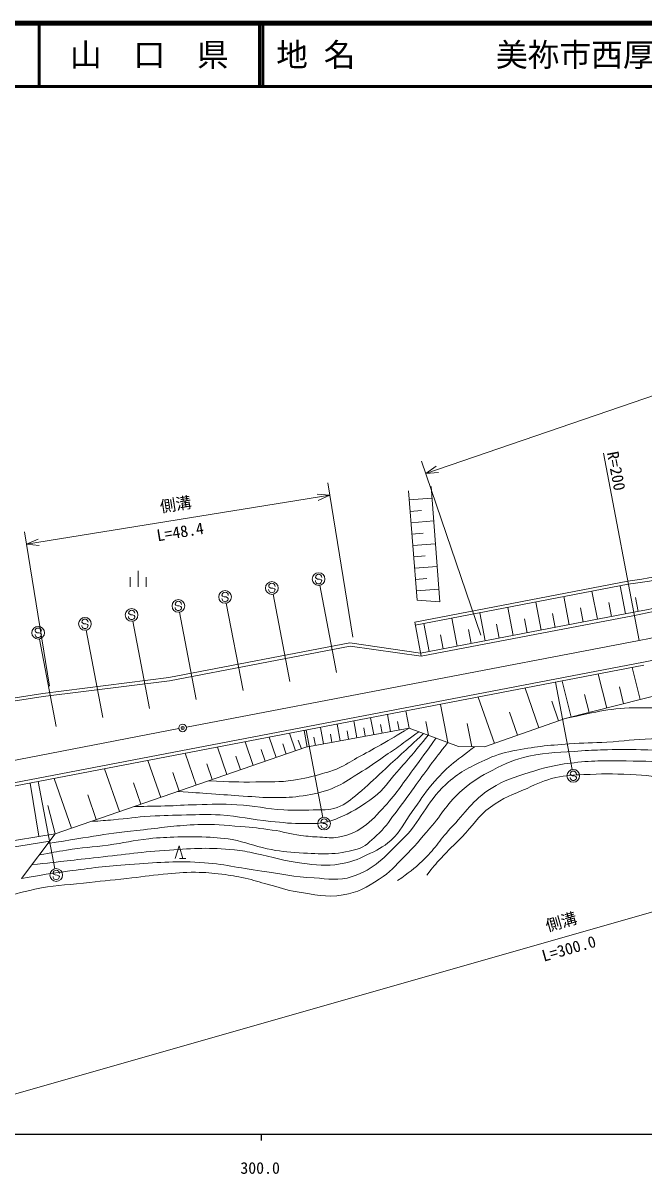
# Model space of a CAD drawing. Units: millimetres on the paper. Extents: x 40 to 680, y 20 to 380.
# Drawn here: x 330.5 to 428.4, y 198.7 to 380 of the extents above; entities that cross this region are included whole.
import ezdxf
from ezdxf.enums import TextEntityAlignment as Align

# ---------------------------------------------------------------- set-up
doc = ezdxf.new("R2010")
doc.units = ezdxf.units.MM
doc.header["$PDMODE"] = 32
doc.header["$PDSIZE"] = 0.5
for name, color, linetype, lineweight in [('M-BGD', 7, 'Continuous', 18), ('M-TTL', 2, 'Continuous', 140), ('M-TTL-BAND', 7, 'Continuous', 25), ('M-TTL-LINE', 7, 'Continuous', 50)]:
    doc.layers.add(name, color=color, linetype=linetype, lineweight=lineweight)
doc.layers.add('M-TTL-TXT', color=7, linetype='Continuous')
doc.styles.add('ＭＳ ゴシック', font='')
doc.styles.get('ＭＳ ゴシック').set_extended_font_data('MS Gothic')

msp = doc.modelspace()

# ---------------------------------------------------------------- linework, layer by layer
at = {"layer": 'M-BGD'}
for p, q in [((393.948, 309.072), (485.716, 340.383)), ((427.605, 282.761), (421.96, 312.225)), ((402.65, 283.57), (393.302, 310.964)), ((395.609, 310.185), (393.948, 309.072)), ((393.948, 309.072), (395.944, 309.206)), ((382.443, 283.275), (378.518, 307.585)), ((396.19, 288.833), (394.803, 307.022)), ((378.837, 305.611), (331.035, 297.894)), ((378.837, 305.611), (376.848, 305.814)), ((377.013, 304.792), (378.837, 305.611)), ((392.597, 289.117), (391.219, 306.335)), ((391.336, 304.875), (394.932, 305.162)), ((391.48, 303.08), (393.277, 303.224)), ((391.624, 301.282), (395.219, 301.57)), ((334.641, 275.558), (330.717, 299.868)), ((391.767, 299.488), (393.558, 299.631)), ((332.86, 298.713), (331.035, 297.894)), ((331.035, 297.894), (333.025, 297.691)), ((391.911, 297.697), (395.493, 297.984)), ((392.054, 295.909), (393.838, 296.052)), ((348.611, 291.216), (348.611, 293.716)), ((392.197, 294.125), (395.765, 294.411)), ((347.361, 291.216), (347.361, 292.716)), ((349.861, 291.216), (349.861, 292.716)), ((376.661, 292.562), (376.562, 292.68)), ((376.906, 292.423), (376.661, 292.562)), ((377.207, 292.42), (376.906, 292.423)), ((377.452, 292.309), (377.207, 292.42)), ((377.558, 292.172), (377.452, 292.309)), ((392.208, 285.652), (425.817, 292.091)), ((392.339, 292.344), (394.117, 292.487)), ((369.295, 291.151), (369.196, 291.269)), ((369.54, 291.011), (369.295, 291.151)), ((369.841, 291.009), (369.54, 291.011)), ((370.086, 290.897), (369.841, 291.009)), ((370.192, 290.761), (370.086, 290.897)), ((379.879, 277.689), (377.245, 291.439)), ((392.302, 285.161), (425.887, 291.595)), ((392.481, 290.567), (396.037, 290.851)), ((421.002, 286.078), (420.155, 290.497)), ((425.422, 286.924), (424.575, 291.344)), ((354.562, 288.328), (354.463, 288.446)), ((354.807, 288.189), (354.562, 288.328)), ((361.929, 289.739), (361.829, 289.857)), ((362.174, 289.6), (361.929, 289.739)), ((362.474, 289.598), (362.174, 289.6)), ((362.719, 289.486), (362.474, 289.598)), ((365.147, 274.867), (362.512, 288.617)), ((362.825, 289.35), (362.719, 289.486)), ((372.513, 276.278), (369.878, 290.028)), ((396.19, 288.833), (392.597, 289.117)), ((412.163, 284.384), (411.316, 288.804)), ((416.583, 285.231), (415.736, 289.65)), ((423.212, 286.501), (422.789, 288.711)), ((427.456, 287.315), (427.022, 289.538)), ((347.196, 286.917), (347.097, 287.035)), ((347.441, 286.777), (347.196, 286.917)), ((347.742, 286.775), (347.441, 286.777)), ((347.987, 286.663), (347.742, 286.775)), ((348.093, 286.527), (347.987, 286.663)), ((355.108, 288.186), (354.807, 288.189)), ((355.353, 288.074), (355.108, 288.186)), ((357.78, 273.455), (355.146, 287.205)), ((355.459, 287.938), (355.353, 288.074)), ((393.148, 280.741), (426.758, 287.18)), ((393.242, 280.25), (426.852, 286.689)), ((403.324, 282.69), (402.477, 287.11)), ((407.743, 283.537), (406.897, 287.957)), ((414.373, 284.807), (413.949, 287.017)), ((418.792, 285.654), (418.369, 287.864)), ((339.83, 285.505), (339.73, 285.623)), ((340.075, 285.366), (339.83, 285.505)), ((340.375, 285.364), (340.075, 285.366)), ((340.62, 285.252), (340.375, 285.364)), ((340.726, 285.116), (340.62, 285.252)), ((350.414, 272.044), (347.779, 285.794)), ((392.208, 285.652), (393.242, 280.25)), ((394.484, 280.997), (393.638, 285.417)), ((398.904, 281.844), (398.057, 286.263)), ((405.534, 283.114), (405.11, 285.324)), ((409.953, 283.961), (409.53, 286.17)), ((332.463, 284.094), (332.364, 284.212)), ((332.708, 283.955), (332.463, 284.094)), ((333.009, 283.952), (332.708, 283.955)), ((333.254, 283.84), (333.009, 283.952)), ((335.681, 269.221), (333.047, 282.971)), ((333.36, 283.704), (333.254, 283.84)), ((343.048, 270.633), (340.413, 284.383)), ((396.694, 281.42), (396.271, 283.63)), ((401.114, 282.267), (400.691, 284.477)), ((382.008, 282.374), (353.459, 276.904)), ((382.019, 281.867), (353.537, 276.41)), ((356.216, 269.083), (427.605, 282.761)), ((393.143, 280.769), (382.008, 282.374)), ((393.242, 280.25), (382.019, 281.867)), ((299.446, 254.643), (428.263, 279.323)), ((299.574, 254.158), (428.357, 278.832)), ((422.476, 272.097), (421.122, 277.446)), ((427.746, 273.43), (426.471, 278.471)), ((312.928, 206.658), (556.464, 276.148)), ((353.459, 276.904), (333.58, 274.418)), ((353.537, 276.41), (333.65, 273.923)), ((414.393, 276.157), (417.028, 262.407)), ((416.882, 270.681), (415.445, 276.358)), ((333.58, 274.418), (304.908, 269.943)), ((333.65, 273.923), (304.98, 269.448)), ((404.766, 266.545), (402.227, 273.826)), ((411.779, 268.991), (409.6, 275.238)), ((434.87, 275.233), (415.952, 270.446)), ((419.72, 271.399), (419.002, 274.238)), ((425.15, 272.773), (424.473, 275.448)), ((396.273, 272.685), (397.427, 266.663)), ((414.903, 270.08), (413.813, 273.204)), ((385.753, 267.917), (385.259, 270.575)), ((388.414, 268.411), (387.918, 271.084)), ((390.814, 271.639), (391.328, 268.953)), ((403.191, 265.996), (415.952, 270.446)), ((408.406, 267.815), (407.137, 271.455)), ((295.32, 257.416), (355.037, 268.857)), ((375.252, 265.965), (374.769, 268.565)), ((375.063, 265.93), (391.328, 268.953)), ((375.108, 268.63), (377.742, 254.88)), ((377.856, 266.449), (377.37, 269.063)), ((380.473, 266.936), (379.985, 269.564)), ((381.788, 267.18), (381.544, 268.494)), ((383.106, 267.425), (382.615, 270.068)), ((384.427, 267.67), (384.182, 268.992)), ((387.082, 268.164), (386.835, 269.493)), ((389.751, 268.66), (389.502, 269.996)), ((391.328, 268.953), (399.116, 266.029)), ((393.961, 269.985), (394.378, 267.808)), ((400.506, 269.686), (401.21, 266.012)), ((366.775, 263.07), (365.493, 266.788)), ((370.359, 264.307), (369.254, 267.508)), ((373.445, 265.372), (372.494, 268.129)), ((374.344, 265.682), (373.868, 267.061)), ((376.552, 266.207), (376.311, 267.507)), ((379.163, 266.692), (378.92, 267.999)), ((335.56, 252.299), (375.063, 265.93)), ((357.783, 259.967), (356.054, 264.979)), ((362.614, 261.634), (361.125, 265.951)), ((368.634, 263.712), (367.993, 265.57)), ((371.96, 264.859), (371.407, 266.46)), ((399.116, 266.029), (403.191, 265.996)), ((352.173, 258.032), (350.165, 263.851)), ((360.289, 260.832), (359.424, 263.338)), ((364.773, 262.379), (364.028, 264.537)), ((345.659, 255.784), (343.328, 262.541)), ((355.083, 259.036), (354.079, 261.945)), ((416.821, 261.565), (416.721, 261.683)), ((417.066, 261.426), (416.821, 261.565)), ((417.366, 261.424), (417.066, 261.426)), ((417.611, 261.312), (417.366, 261.424)), ((417.717, 261.175), (417.611, 261.312)), ((332.987, 251.936), (331.612, 260.296)), ((332.876, 260.538), (335.511, 246.789)), ((338.096, 253.174), (335.389, 261.02)), ((349.038, 256.95), (347.872, 260.328)), ((342.019, 254.528), (340.665, 258.451)), ((335.56, 252.299), (334.376, 256.744)), ((377.535, 254.038), (377.436, 254.156)), ((377.78, 253.899), (377.535, 254.038)), ((378.081, 253.897), (377.78, 253.899)), ((378.326, 253.785), (378.081, 253.897)), ((297.299, 246.002), (335.56, 252.299)), ((330.217, 245.273), (335.56, 252.299)), ((378.432, 253.649), (378.326, 253.785)), ((297.541, 245.029), (334.68, 251.141)), ((354.46, 248.38), (355.06, 250.38)), ((355.06, 250.38), (355.66, 248.38)), ((355.16, 248.38), (356.16, 248.38)), ((335.303, 245.947), (335.204, 246.065)), ((335.548, 245.808), (335.303, 245.947)), ((335.849, 245.805), (335.548, 245.808)), ((336.094, 245.693), (335.849, 245.805)), ((336.2, 245.557), (336.094, 245.693))]:
    msp.add_line(p, q, dxfattribs=at)
for centre, radius in [((369.69, 291.01), 1), ((377.057, 292.422), 1), ((362.324, 289.599), 1), ((354.958, 288.188), 1), ((347.591, 286.776), 1), ((332.859, 283.953), 1), ((340.225, 285.365), 1), ((355.627, 268.97), 0.6), ((417.216, 261.425), 1), ((377.931, 253.898), 1), ((335.699, 245.806), 1)]:
    msp.add_circle(centre, radius, dxfattribs=at)
for centre, radius, start, end in [((389.97, 479.188), 195.5, 280.84612, 300.01356), ((389.97, 479.188), 196, 280.84612, 300.01356), ((406.937, 425.332), 134.571, 278.06504, 293.30503), ((406.937, 425.332), 135.071, 278.06504, 293.26787), ((377.058, 292.176), 0.5, 179.55488, 359.55488), ((377.062, 292.676), 0.5, 359.55488, 179.55488), ((362.329, 289.853), 0.5, 359.55488, 179.55488), ((369.692, 290.765), 0.5, 179.55488, 359.55488), ((369.695, 291.265), 0.5, 359.55488, 179.55488), ((354.963, 288.442), 0.5, 359.55488, 179.55488), ((362.325, 289.354), 0.5, 179.55488, 359.55488), ((389.97, 479.188), 200, 280.84612, 288.32691), ((347.593, 286.531), 0.5, 179.55488, 359.55488), ((347.597, 287.031), 0.5, 359.55488, 179.55488), ((354.959, 287.942), 0.5, 179.55488, 359.55488), ((332.864, 284.208), 0.5, 359.55488, 179.55488), ((340.226, 285.119), 0.5, 179.55488, 359.55488), ((340.23, 285.619), 0.5, 359.55488, 179.55488), ((332.86, 283.708), 0.5, 179.55488, 359.55488), ((389.97, 479.188), 203.5, 280.84612, 283.29703), ((417.217, 261.179), 0.5, 179.55488, 359.55488), ((417.221, 261.679), 0.5, 359.55488, 179.55488), ((377.936, 254.152), 0.5, 359.55488, 179.55488), ((377.932, 253.652), 0.5, 179.55488, 359.55488), ((335.704, 246.061), 0.5, 359.55488, 179.55488), ((335.7, 245.561), 0.5, 179.55488, 359.55488)]:
    msp.add_arc(centre, radius, start, end, dxfattribs=at)
for points, knots in [([(464.402, 261.564), (462.851, 262.57), (462.358, 262.859), (460.98, 263.564), (459.124, 264.515), (457.966, 264.79), (456.031, 265.565), (454.369, 266.231), (453.444, 266.622), (451.767, 267.25), (449.136, 268.235), (447.66, 268.791), (444.975, 269.619), (442.826, 270.281), (441.6, 270.596), (439.395, 271.04), (437.034, 271.516), (435.683, 271.64), (433.287, 271.883), (431.075, 272.107), (429.825, 272.157), (427.602, 272.146), (423.003, 272.123), (421.254, 271.553), (415.952, 270.446)], [0, 0, 0, 0, 1, 1, 1, 2, 2, 2, 3, 3, 3, 4, 4, 4, 5, 5, 5, 6, 6, 6, 7, 7, 7, 8, 8, 8, 8]), ([(354.847, 258.954), (357.447, 258.783), (358.101, 258.74), (360.185, 258.596), (362.137, 258.461), (363.229, 258.362), (365.182, 258.243), (367.152, 258.122), (368.255, 257.974), (370.229, 257.99), (371.948, 258.005), (372.92, 258.039), (374.62, 258.293), (376.408, 258.56), (377.42, 258.77), (379.112, 259.404), (380.608, 259.964), (381.329, 260.546), (382.696, 261.372), (384.535, 262.484), (385.513, 263.19), (387.289, 264.4), (389.497, 265.906), (390.197, 266.43), (392.857, 268.379)], [0, 0, 0, 0, 1, 1, 1, 2, 2, 2, 3, 3, 3, 4, 4, 4, 5, 5, 5, 6, 6, 6, 7, 7, 7, 8, 8, 8, 8]), ([(391.328, 268.953), (389.208, 267.658), (388.649, 267.311), (386.898, 266.318), (385.432, 265.487), (384.587, 265.063), (383.112, 264.249), (381.977, 263.622), (381.399, 263.153), (380.21, 262.634), (379.26, 262.219), (378.697, 262.057), (377.699, 261.776), (375.92, 261.274), (374.908, 261.023), (373.081, 260.741), (370.799, 260.389), (369.485, 260.503), (367.176, 260.463), (364.284, 260.414), (363.298, 260.481), (359.774, 260.655)], [0, 0, 0, 0, 1, 1, 1, 2, 2, 2, 3, 3, 3, 4, 4, 4, 5, 5, 5, 6, 6, 6, 7, 7, 7, 7]), ([(330.217, 245.273), (333.711, 245.868), (334.652, 246.014), (337.507, 246.405), (341.309, 246.925), (343.447, 247.19), (347.276, 247.461), (351.598, 247.766), (354.038, 248.027), (358.365, 247.791), (362.2, 247.581), (364.294, 246.916), (368.101, 246.405), (371.321, 245.973), (373.107, 245.522), (376.352, 245.349), (378.696, 245.223), (380.13, 244.81), (382.358, 245.547), (385.947, 246.733), (387.431, 248.661), (390.147, 251.289), (393.293, 254.333), (393.885, 257.11), (397.111, 260.068), (399.194, 261.978), (400.683, 262.713), (403.249, 263.896), (404.9, 264.658), (405.889, 264.991), (407.672, 265.349), (411.111, 266.038), (413.085, 266.205), (416.583, 266.471), (418.899, 266.647), (420.205, 266.598), (422.523, 266.735), (425.259, 266.896), (426.78, 267.188), (429.52, 267.263), (432.678, 267.349), (434.477, 267.505), (437.606, 267.065), (440.616, 266.641), (442.328, 266.355), (445.197, 265.349), (449.557, 263.818), (451.949, 262.784), (456.088, 260.728), (456.97, 260.29), (457.275, 260.153), (458.335, 259.583)], [0, 0, 0, 0, 1, 1, 1, 2, 2, 2, 3, 3, 3, 4, 4, 4, 5, 5, 5, 6, 6, 6, 7, 7, 7, 8, 8, 8, 9, 9, 9, 10, 10, 10, 11, 11, 11, 12, 12, 12, 13, 13, 13, 14, 14, 14, 15, 15, 15, 16, 16, 16, 17, 17, 17, 17]), ([(333.023, 248.963), (335.078, 249.368), (335.641, 249.464), (337.329, 249.731), (339.881, 250.133), (341.337, 250.164), (343.896, 250.516), (346.412, 250.861), (347.797, 251.233), (350.321, 251.515), (352.098, 251.714), (353.102, 251.743), (354.89, 251.801), (356.367, 251.848), (357.197, 251.867), (358.673, 251.801), (360.547, 251.716), (361.607, 251.687), (363.456, 251.372), (365.643, 251), (366.78, 250.393), (368.952, 249.945), (370.907, 249.542), (372.028, 249.411), (374.021, 249.302), (377.577, 249.108), (379.696, 248.9), (383.122, 249.873), (384.529, 250.273), (385.092, 251.052), (386.192, 252.015), (387.533, 253.188), (388.018, 254.112), (389.119, 255.513), (390.338, 257.065), (390.949, 257.99), (392.117, 259.582), (393.096, 260.917), (393.623, 261.681), (394.615, 263.008), (395.694, 264.451), (396.053, 264.907), (397.427, 266.663)], [0, 0, 0, 0, 1, 1, 1, 2, 2, 2, 3, 3, 3, 4, 4, 4, 5, 5, 5, 6, 6, 6, 7, 7, 7, 8, 8, 8, 9, 9, 9, 10, 10, 10, 11, 11, 11, 12, 12, 12, 13, 13, 13, 14, 14, 14, 14]), ([(395.561, 267.364), (393.863, 264.967), (393.407, 264.339), (391.983, 262.432), (390.142, 259.968), (389.241, 258.468), (387.137, 256.224), (385.857, 254.859), (385.12, 254.068), (383.554, 253.044), (382.374, 252.273), (381.556, 252.052), (380.172, 251.782), (379.05, 251.563), (378.387, 251.737), (377.245, 251.782), (376.079, 251.829), (375.424, 251.879), (374.267, 252.035), (372.478, 252.276), (371.512, 252.639), (369.725, 252.893), (367.8, 253.166), (366.717, 253.302), (364.778, 253.448), (362.151, 253.645), (360.673, 253.86), (358.04, 253.751), (354.677, 253.611), (352.806, 253.31), (349.46, 252.943), (343.547, 252.295), (341.604, 251.923), (334.389, 250.759)], [0, 0, 0, 0, 1, 1, 1, 2, 2, 2, 3, 3, 3, 4, 4, 4, 5, 5, 5, 6, 6, 6, 7, 7, 7, 8, 8, 8, 9, 9, 9, 10, 10, 10, 11, 11, 11, 11]), ([(341.165, 254.233), (342.898, 254.355), (343.345, 254.392), (344.741, 254.508), (346.991, 254.695), (348.241, 254.922), (350.495, 255.063), (352.739, 255.203), (354, 255.23), (356.248, 255.265), (358.318, 255.297), (359.483, 255.414), (361.548, 255.265), (364.66, 255.04), (366.366, 254.552), (369.472, 254.255), (371.577, 254.054), (372.759, 253.885), (374.873, 253.902), (376.117, 253.912), (376.831, 253.864), (378.052, 254.104), (379.178, 254.325), (379.788, 254.579), (380.828, 255.063), (382.883, 256.018), (383.97, 256.722), (385.775, 258.091), (387.442, 259.357), (388.013, 260.469), (389.409, 262.028), (391.391, 264.241), (392, 265.004), (394.333, 267.825)], [0, 0, 0, 0, 1, 1, 1, 2, 2, 2, 3, 3, 3, 4, 4, 4, 5, 5, 5, 6, 6, 6, 7, 7, 7, 8, 8, 8, 9, 9, 9, 10, 10, 10, 11, 11, 11, 11]), ([(348.046, 256.607), (350.353, 256.623), (350.953, 256.628), (352.816, 256.678), (354.769, 256.731), (355.86, 256.838), (357.813, 256.88), (360.297, 256.933), (361.693, 257.023), (364.173, 256.88), (367.083, 256.713), (368.681, 256.229), (371.592, 256.072), (373.383, 255.976), (374.393, 255.979), (376.185, 256.072), (377.668, 256.15), (378.573, 255.923), (379.97, 256.426), (381.442, 256.955), (382.08, 257.67), (383.302, 258.646), (384.882, 259.911), (385.642, 260.766), (387.137, 262.129), (389.681, 264.447), (390.474, 265.184), (393.625, 268.09)], [0, 0, 0, 0, 1, 1, 1, 2, 2, 2, 3, 3, 3, 4, 4, 4, 5, 5, 5, 6, 6, 6, 7, 7, 7, 8, 8, 8, 9, 9, 9, 9]), ([(455.252, 258.647), (452.773, 259.905), (452.047, 260.238), (449.943, 261.147), (446.765, 262.52), (444.944, 263.234), (441.609, 264.166), (439.428, 264.776), (438.13, 264.8), (435.881, 265.069), (432.768, 265.441), (431.002, 265.441), (427.869, 265.533), (425.814, 265.594), (424.661, 265.576), (422.605, 265.533), (420.997, 265.5), (420.095, 265.462), (418.49, 265.353), (415.235, 265.131), (413.37, 265.19), (410.182, 264.501), (407.862, 264), (406.618, 263.415), (404.505, 262.334), (402.509, 261.313), (401.406, 260.647), (399.706, 259.186), (397.379, 257.187), (396.642, 255.509), (394.623, 253.2), (393.054, 251.405), (392.231, 250.345), (390.546, 248.658), (389.093, 247.204), (388.354, 246.259), (386.624, 245.149), (384.579, 243.839), (383.32, 243.052), (380.921, 242.672), (378.128, 242.23), (376.49, 242.696), (373.697, 243.137), (371.866, 243.425), (370.896, 243.852), (369.104, 244.324), (367.681, 244.698), (366.904, 244.992), (365.466, 245.304), (364.047, 245.612), (363.243, 245.752), (361.802, 245.923), (360.196, 246.114), (359.29, 246.23), (357.673, 246.233), (355.674, 246.237), (354.555, 246.107), (352.565, 245.923), (350.321, 245.716), (349.075, 245.503), (346.836, 245.253), (344.167, 244.954), (342.666, 244.846), (339.999, 244.53), (336.992, 244.174), (335.261, 244.223), (332.31, 243.55), (328.043, 242.576), (325.636, 241.904), (321.653, 240.092), (317.633, 238.263), (315.556, 236.854), (311.874, 234.415), (308.615, 232.257), (307.513, 231.416), (303.806, 228.496)], [0, 0, 0, 0, 1, 1, 1, 2, 2, 2, 3, 3, 3, 4, 4, 4, 5, 5, 5, 6, 6, 6, 7, 7, 7, 8, 8, 8, 9, 9, 9, 10, 10, 10, 11, 11, 11, 12, 12, 12, 13, 13, 13, 14, 14, 14, 15, 15, 15, 16, 16, 16, 17, 17, 17, 18, 18, 18, 19, 19, 19, 20, 20, 20, 21, 21, 21, 22, 22, 22, 23, 23, 23, 24, 24, 24, 25, 25, 25, 25]), ([(331.838, 247.404), (336.923, 247.988), (338.212, 248.135), (342.3, 248.578), (346.687, 249.053), (349.133, 249.462), (353.537, 249.744), (357.531, 250), (359.8, 250.167), (363.784, 249.779), (365.088, 249.653), (365.804, 249.468), (367.088, 249.214), (369.954, 248.647), (371.504, 248.017), (374.403, 247.659), (376.759, 247.368), (378.139, 247.163), (380.481, 247.553), (382.19, 247.838), (383.117, 248.231), (384.686, 248.967), (386.245, 249.697), (387.173, 250.106), (388.449, 251.263), (390.078, 252.742), (390.499, 254.016), (391.806, 255.787), (393.055, 257.479), (393.628, 258.526), (394.986, 260.133), (397.229, 262.786), (398.437, 263.543), (401.664, 266.008)], [0, 0, 0, 0, 1, 1, 1, 2, 2, 2, 3, 3, 3, 4, 4, 4, 5, 5, 5, 6, 6, 6, 7, 7, 7, 8, 8, 8, 9, 9, 9, 10, 10, 10, 11, 11, 11, 11]), ([(452.356, 257.81), (449.862, 258.74), (449.237, 258.973), (447.237, 259.717), (445.337, 260.423), (444.319, 260.956), (442.373, 261.521), (438.995, 262.502), (437.033, 262.826), (433.551, 263.322), (430.441, 263.765), (428.663, 263.723), (425.522, 263.767), (422.075, 263.815), (420.121, 263.866), (416.702, 263.419), (414.142, 263.084), (412.718, 262.728), (410.258, 261.943), (407.844, 261.172), (406.404, 260.812), (404.267, 259.449), (401.292, 257.552), (400.243, 255.685), (397.828, 253.111), (396.028, 251.193), (395.36, 249.797), (393.423, 248.018), (391.989, 246.701), (391.399, 246.237), (389.519, 244.918)], [0, 0, 0, 0, 1, 1, 1, 2, 2, 2, 3, 3, 3, 4, 4, 4, 5, 5, 5, 6, 6, 6, 7, 7, 7, 8, 8, 8, 9, 9, 9, 10, 10, 10, 10]), ([(448.038, 256.639), (446.024, 257.326), (445.491, 257.502), (443.846, 258.017), (441.739, 258.678), (440.553, 259.036), (438.417, 259.595), (436.22, 260.17), (435.002, 260.573), (432.762, 260.947), (430.221, 261.371), (428.774, 261.476), (426.202, 261.619), (423.336, 261.778), (421.72, 261.752), (418.852, 261.612), (417.123, 261.527), (416.131, 261.542), (414.443, 261.155), (412.603, 260.734), (411.646, 260.221), (409.921, 259.455), (407.611, 258.428), (406.186, 258.018), (404.157, 256.509), (402.101, 254.981), (401.424, 253.592), (399.639, 251.756), (398.376, 250.457), (397.573, 249.821), (396.362, 248.473), (395.451, 247.459), (395.147, 247.097), (394.117, 245.799)], [0, 0, 0, 0, 1, 1, 1, 2, 2, 2, 3, 3, 3, 4, 4, 4, 5, 5, 5, 6, 6, 6, 7, 7, 7, 8, 8, 8, 9, 9, 9, 10, 10, 10, 11, 11, 11, 11])]:
    msp.add_open_spline(points, degree=3, knots=knots, dxfattribs=at)
msp.add_point((355.627, 268.97), dxfattribs=at)
at = {"layer": 'M-TTL'}
msp.add_line((680, 380), (40, 380), dxfattribs=at)
at = {"layer": 'M-TTL-BAND'}
for p, q in [((40, 205), (579, 205)), ((368, 205), (368, 204))]:
    msp.add_line(p, q, dxfattribs=at)
at = {"layer": 'M-TTL-LINE'}
for p, q in [((333, 380), (333, 370)), ((367.75, 380), (367.75, 370)), ((368.25, 380), (368.25, 370)), ((40, 370), (680, 370))]:
    msp.add_line(p, q, dxfattribs=at)

# ---------------------------------------------------------------- texts
at = {"layer": 'M-BGD', "style": 'ＭＳ ゴシック'}
msp.add_text('R=200', height=1.833, rotation=280.846, dxfattribs=at).set_placement((421.96, 312.225), align=Align.BOTTOM_LEFT)
for rotation, p in [(9.171, (354.777, 302.739)), (15.925, (415.713, 237.026))]:
    msp.add_text('側溝', height=1.833, rotation=rotation, dxfattribs=at).set_placement(p, align=Align.BOTTOM_CENTER)
for s, rotation, p in [('L=48.4', 9.171, (355.096, 300.765)), ('L=300.0', 15.925, (416.262, 235.103))]:
    msp.add_text(s, height=1.833, rotation=rotation, dxfattribs=at).set_placement(p, align=Align.TOP_CENTER)
at = {"layer": 'M-TTL-BAND', "style": 'ＭＳ ゴシック'}
msp.add_text('300.0', height=1.833, dxfattribs=at).set_placement((367.844, 198.195), align=Align.BOTTOM_CENTER)
at = {"layer": 'M-TTL-TXT', "style": 'ＭＳ ゴシック'}
msp.add_text('山\u3000口\u3000県', height=3.666, dxfattribs=at).set_placement((350.375, 375), align=Align.MIDDLE_CENTER)
for s, p in [('地 名', (370.38, 375)), ('美祢市西厚保町本郷', (405.024, 375))]:
    msp.add_text(s, height=3.666, dxfattribs=at).set_placement(p, align=Align.MIDDLE_LEFT)

doc.saveas('drawing.dxf')
